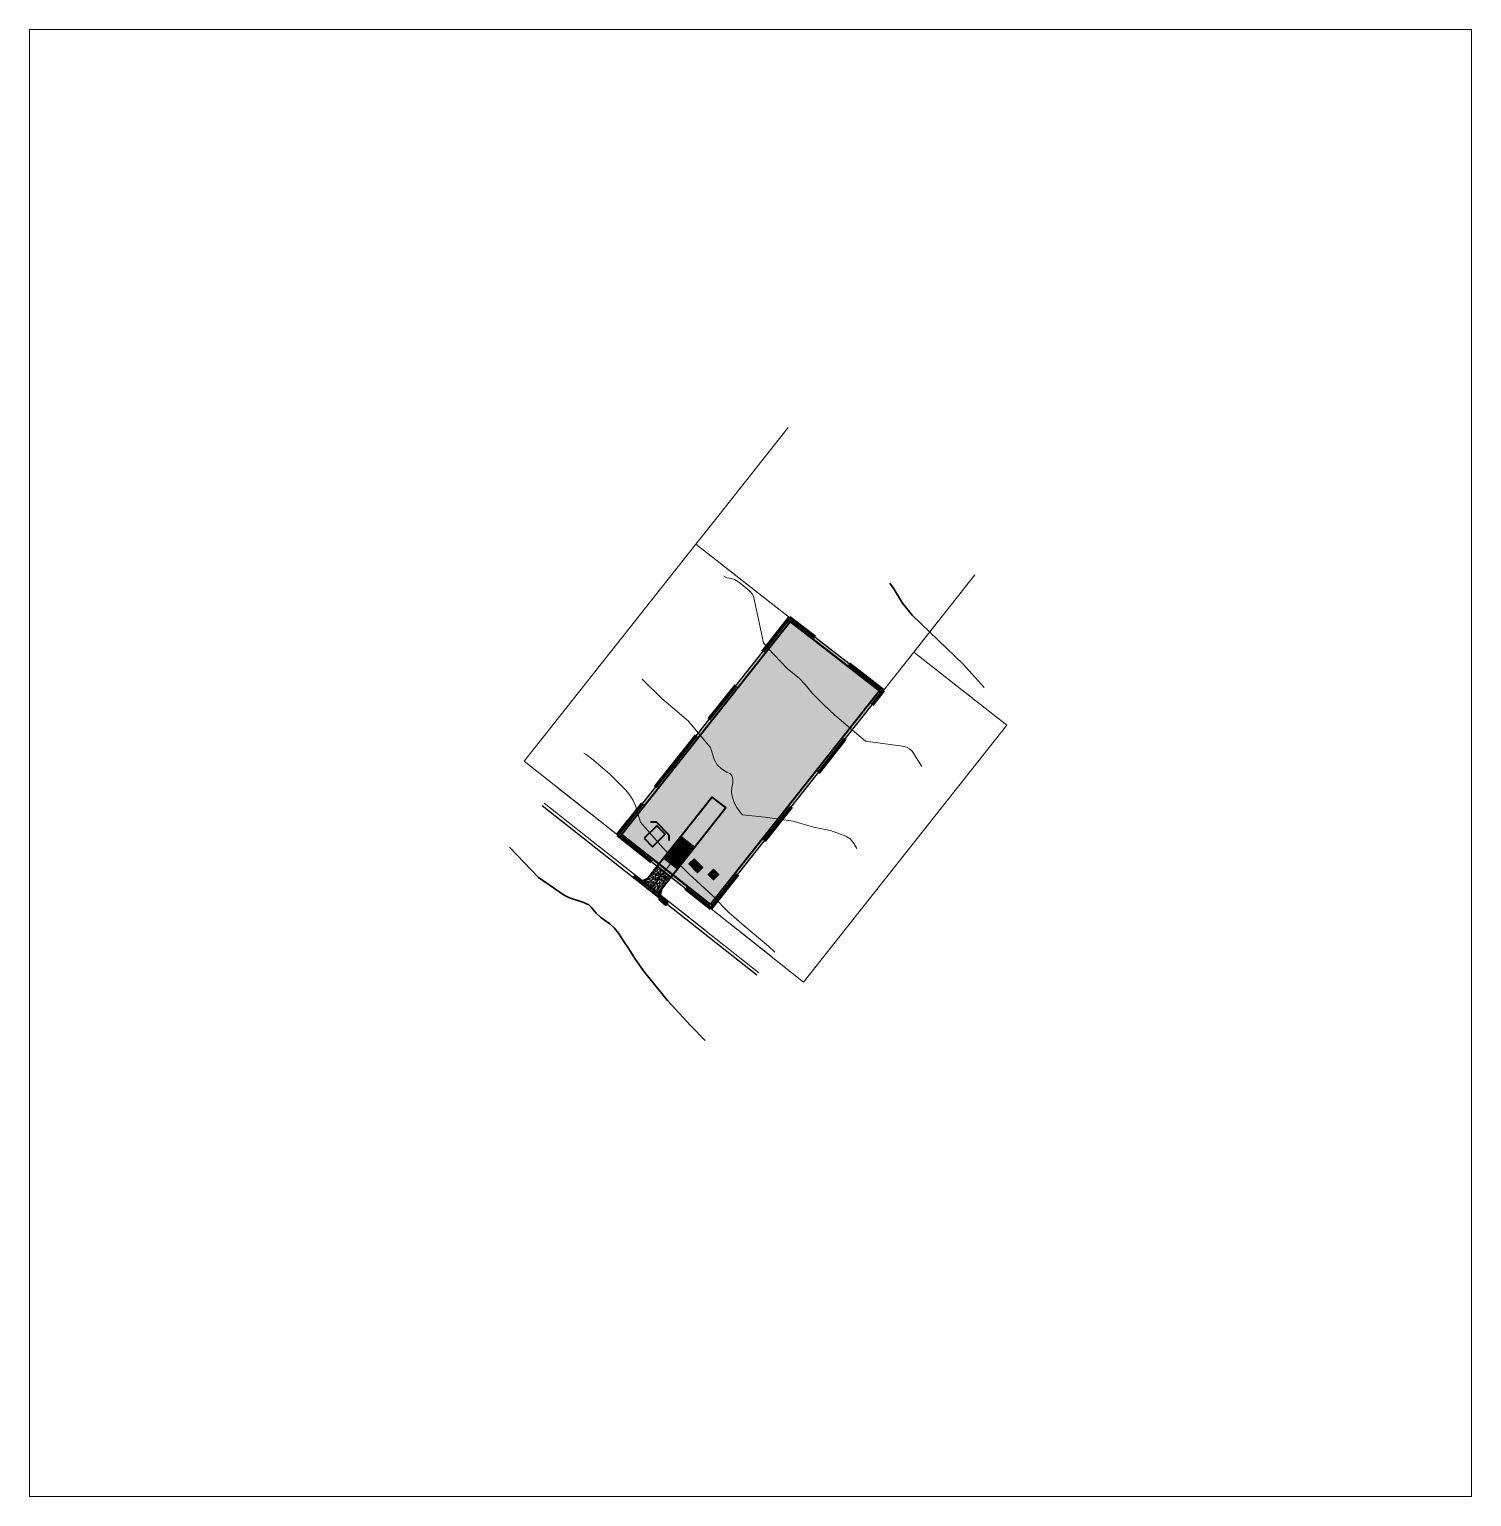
# Model space of a CAD drawing. Header units: metres. Extents: x 238343 to 238589, y 6569421 to 6569671.
import ezdxf

# ---------------------------------------------------------------- set-up
doc = ezdxf.new("R2010")
doc.units = ezdxf.units.M
doc.header["$LTSCALE"] = 2.5
doc.linetypes.add('JCS_BDY', pattern=[5.896, 2.948, -2.948])
for name, color, linetype, lineweight in [('JCS-ANNO-NOTE-HATCH', 7, 'CONTINUOUS', 18), ('JCS-ANNO-NOTE-LINE', 7, 'CONTINUOUS', 18), ('JCS-SITE-ADJN-LINE', 9, 'CONTINUOUS', 13), ('JCS-SITE-BNDD-LINE', 2, 'CONTINUOUS', 80), ('JCS-SITE-BNDY-HATCH', 7, 'CONTINUOUS', 50), ('JCS-SITE-BNDY-LINE', 7, 'CONTINUOUS', 50), ('JCS-SITE-CONT-LINE', 8, 'CONTINUOUS', 13), ('JCS-SITE-DRVC-LINE', 7, 'CONTINUOUS', 18), ('JCS-SITE-DRVW-HATCH', 8, 'CONTINUOUS', 25), ('JCS-SITE-EART-HATCH', 4, 'CONTINUOUS', 25), ('JCS-SITE-KERB-LINE', 7, 'CONTINUOUS', 25), ('JCS-SITE-XOVR-HATCH', 8, 'CONTINUOUS', 25)]:
    doc.layers.add(name, color=color, linetype=linetype, lineweight=lineweight)
picture_1 = doc.add_image_def('image1.png', size_in_pixel=(1768, 1800))

msp = doc.modelspace()

# ---------------------------------------------------------------- hatches: boundary and pattern name
at = {"layer": 'JCS-ANNO-NOTE-HATCH', "true_color": 0x66b266, "transparency": 33554521}
for points in [[(238452.43, 6569526.71), (238450.08, 6569528.57), (238459.38, 6569540.34), (238461.73, 6569538.48)], [(238450.01, 6569535.43), (238451.41, 6569534), (238449.27, 6569531.9), (238447.87, 6569533.33)], [(238457.77, 6569528.37), (238456.91, 6569527.53), (238455.51, 6569528.96), (238456.37, 6569529.8)], [(238460.49, 6569527.16), (238459.63, 6569526.32), (238458.79, 6569527.18), (238459.65, 6569528.02)], [(238451.57, 6569521.98), (238450.39, 6569522.91), (238450.7, 6569523.3), (238451.88, 6569522.37)]]:
    msp.add_hatch(color=7, dxfattribs=at).paths.add_polyline_path(points)
at = {"layer": 'JCS-SITE-BNDY-HATCH', "true_color": 0xffe680, "transparency": 33554559}
msp.add_hatch(color=7, dxfattribs=at).paths.add_polyline_path([(238443.33, 6569533.9), (238472.59, 6569570.9), (238488.56, 6569558.47), (238459.21, 6569521.36)])
at = {"layer": 'JCS-SITE-DRVW-HATCH', "true_color": 0xf2f2f2}
msp.add_hatch(color=7, dxfattribs=at).paths.add_polyline_path([(238456.46, 6569531.81), (238452.43, 6569526.71), (238452.43, 6569526.71), (238450.08, 6569528.57), (238450.08, 6569528.57), (238454.11, 6569533.67)])
msp.add_hatch(color=7, dxfattribs=at).paths.add_polyline_path([(238456.46, 6569531.81), (238452.43, 6569526.71), (238452.43, 6569526.71), (238450.08, 6569528.57), (238450.08, 6569528.57), (238454.11, 6569533.67)])
at = {"layer": 'JCS-SITE-EART-HATCH', "true_color": 0xd9261a}
h = msp.add_hatch(dxfattribs=at)
h.set_pattern_fill('ANSI31', scale=0.050393700787, angle=96.665223165)
h.paths.add_polyline_path([(238451.67, 6569530.59), (238451.83, 6569530.79), (238452.48, 6569531.61), (238452.66, 6569531.85), (238452.8, 6569532.03), (238453.13, 6569532.44), (238453.45, 6569532.85), (238453.63, 6569533.07), (238453.78, 6569533.26), (238454.1, 6569533.67), (238454.1, 6569533.67), (238454.1, 6569533.68), (238454.1, 6569533.68), (238454.11, 6569533.68), (238454.11, 6569533.68), (238454.11, 6569533.68), (238454.11, 6569533.68), (238454.11, 6569533.68), (238454.11, 6569533.68), (238454.11, 6569533.68), (238454.11, 6569533.68), (238454.11, 6569533.68), (238454.11, 6569533.68), (238454.11, 6569533.68), (238454.11, 6569533.68), (238454.11, 6569533.68), (238455.29, 6569532.75), (238456.47, 6569531.82), (238456.47, 6569531.82), (238456.47, 6569531.82), (238456.47, 6569531.82), (238456.47, 6569531.81), (238456.47, 6569531.81), (238456.47, 6569531.81), (238456.47, 6569531.81), (238456.47, 6569531.81), (238456.47, 6569531.81), (238456.47, 6569531.81), (238456.47, 6569531.81), (238456.47, 6569531.81), (238456.47, 6569531.81), (238456.47, 6569531.81), (238456.47, 6569531.81), (238456.47, 6569531.81), (238456.14, 6569531.4), (238455.94, 6569531.15), (238455.82, 6569530.99), (238455.49, 6569530.57), (238455.16, 6569530.16), (238454.89, 6569529.82), (238454.84, 6569529.75), (238454.51, 6569529.34), (238454.19, 6569528.92), (238453.9, 6569528.56), (238453.86, 6569528.51), (238453.54, 6569528.1), (238453.54, 6569528.1), (238453.54, 6569528.1), (238453.54, 6569528.1), (238453.54, 6569528.1), (238453.54, 6569528.1), (238453.54, 6569528.1), (238453.53, 6569528.1), (238453.53, 6569528.1), (238453.53, 6569528.1), (238453.53, 6569528.1), (238453.53, 6569528.1), (238453.53, 6569528.1), (238453.53, 6569528.1), (238453.53, 6569528.1), (238453.53, 6569528.1), (238453.53, 6569528.1), (238451.18, 6569529.96), (238451.18, 6569529.96), (238451.18, 6569529.96), (238451.18, 6569529.96), (238451.17, 6569529.96), (238451.17, 6569529.96), (238451.17, 6569529.96), (238451.17, 6569529.96), (238451.17, 6569529.96), (238451.17, 6569529.96), (238451.17, 6569529.96), (238451.17, 6569529.96), (238451.17, 6569529.96), (238451.17, 6569529.97), (238451.17, 6569529.97), (238451.18, 6569529.97), (238451.18, 6569529.97), (238451.5, 6569530.38)])
at = {"layer": 'JCS-SITE-XOVR-HATCH', "true_color": 0x808080}
for points in [[(238452.43, 6569526.71), (238450.26, 6569523.96), (238447.91, 6569525.82), (238450.08, 6569528.57)], [(238452.43, 6569526.71), (238450.26, 6569523.96), (238447.91, 6569525.82), (238450.08, 6569528.57)], [(238451.83, 6569522.72), (238451.52, 6569522.33), (238446.03, 6569526.67), (238446.34, 6569527.06)], [(238451.83, 6569522.72), (238451.52, 6569522.33), (238446.03, 6569526.67), (238446.34, 6569527.06)], [(238447.91, 6569525.82), (238447.52, 6569526.13), (238448.53, 6569526.61)], [(238447.91, 6569525.82), (238447.52, 6569526.13), (238448.53, 6569526.61)], [(238450.66, 6569523.65), (238450.26, 6569523.96), (238450.88, 6569524.75)], [(238450.66, 6569523.65), (238450.26, 6569523.96), (238450.88, 6569524.75)]]:
    msp.add_hatch(color=7, dxfattribs=at).paths.add_polyline_path(points)
at = {"layer": 'JCS-SITE-XOVR-HATCH', "true_color": 0x000000}
h = msp.add_hatch(dxfattribs=at)
h.set_pattern_fill('AR-CONC', scale=0.0056541407965)
h.paths.add_polyline_path([(238452.43, 6569526.71), (238450.26, 6569523.96), (238447.91, 6569525.82), (238450.08, 6569528.57)])
h = msp.add_hatch(dxfattribs=at)
h.set_pattern_fill('AR-CONC', scale=0.00282707039827)
h.paths.add_polyline_path([(238452.43, 6569526.71), (238450.26, 6569523.96), (238447.91, 6569525.82), (238450.08, 6569528.57)])
h = msp.add_hatch(dxfattribs=at)
h.set_pattern_fill('AR-CONC', scale=0.0056541407965)
h.paths.add_polyline_path([(238451.83, 6569522.72), (238451.52, 6569522.33), (238446.03, 6569526.67), (238446.34, 6569527.06)])
h = msp.add_hatch(dxfattribs=at)
h.set_pattern_fill('AR-CONC', scale=0.00282707039827)
h.paths.add_polyline_path([(238451.83, 6569522.72), (238451.52, 6569522.33), (238446.03, 6569526.67), (238446.34, 6569527.06)])
h = msp.add_hatch(dxfattribs=at)
h.set_pattern_fill('AR-CONC', scale=0.0056541407965)
h.paths.add_polyline_path([(238447.91, 6569525.82), (238447.52, 6569526.13), (238448.53, 6569526.61)])
h = msp.add_hatch(dxfattribs=at)
h.set_pattern_fill('AR-CONC', scale=0.00282707039827)
h.paths.add_polyline_path([(238447.91, 6569525.82), (238447.52, 6569526.13), (238448.53, 6569526.61)])
h = msp.add_hatch(dxfattribs=at)
h.set_pattern_fill('AR-CONC', scale=0.0056541407965)
h.paths.add_polyline_path([(238450.66, 6569523.65), (238450.26, 6569523.96), (238450.88, 6569524.75)])
h = msp.add_hatch(dxfattribs=at)
h.set_pattern_fill('AR-CONC', scale=0.00282707039827)
h.paths.add_polyline_path([(238450.66, 6569523.65), (238450.26, 6569523.96), (238450.88, 6569524.75)])

# ---------------------------------------------------------------- linework, layer by layer
at = {"layer": 'JCS-ANNO-NOTE-LINE', "lineweight": 40}
for points in [[(238459.13, 6569522.06), (238444.03, 6569533.98), (238472.67, 6569570.2), (238487.86, 6569558.38)], [(238461.73, 6569538.48), (238452.43, 6569526.71), (238450.08, 6569528.57), (238459.38, 6569540.34)], [(238447.87, 6569533.33), (238449.27, 6569531.9), (238451.41, 6569534), (238450.01, 6569535.43)], [(238456.37, 6569529.8), (238455.51, 6569528.96), (238456.91, 6569527.53), (238457.77, 6569528.37)], [(238459.65, 6569528.02), (238458.79, 6569527.18), (238459.63, 6569526.32), (238460.49, 6569527.16)], [(238451.88, 6569522.37), (238451.57, 6569521.98), (238450.39, 6569522.91), (238450.7, 6569523.3)]]:
    msp.add_lwpolyline(points, close=True, dxfattribs=at)
for points in [[(238472.67, 6569570.2), (238472.07, 6569570.17)], [(238487.86, 6569558.38), (238472.67, 6569570.2)], [(238487.86, 6569558.38), (238487.89, 6569557.71)], [(238449.95, 6569536.07), (238448.95, 6569536.08)], [(238452.05, 6569533.93), (238449.95, 6569536.07)], [(238444.03, 6569533.98), (238459.13, 6569522.06)], [(238452.05, 6569533.93), (238452.04, 6569532.93)]]:
    msp.add_lwpolyline(points, dxfattribs=at)
at = {"layer": 'JCS-SITE-ADJN-LINE', "lineweight": 13, "true_color": 0x5a5a5a}
for points in [[(238472.36, 6569603.21), (238459.75, 6569587.27), (238456.63, 6569583.32), (238472.59, 6569570.9), (238488.56, 6569558.47), (238493.7, 6569564.98), (238504.09, 6569578.11)], [(238472.59, 6569570.9), (238462.23, 6569578.97)], [(238462.23, 6569578.97), (238472.59, 6569570.9), (238488.56, 6569558.47), (238493.7, 6569564.98), (238497.85, 6569570.23)], [(238433.03, 6569542.04), (238443.33, 6569533.9), (238472.59, 6569570.9)], [(238504.04, 6569556.88), (238493.7, 6569564.98), (238488.56, 6569558.47), (238459.21, 6569521.36), (238469.5, 6569513.2)], [(238442.14, 6569534.84), (238443.33, 6569533.9), (238456.72, 6569550.83)], [(238472.59, 6569538.28), (238459.21, 6569521.36), (238460.38, 6569520.43)]]:
    msp.add_lwpolyline(points, dxfattribs=at)
for points in [[(238472.59, 6569570.9), (238456.63, 6569583.32), (238446.15, 6569570.07), (238427.46, 6569546.45), (238443.33, 6569533.9)], [(238509.54, 6569552.57), (238493.7, 6569564.98), (238488.56, 6569558.47), (238459.21, 6569521.36), (238474.97, 6569508.86)]]:
    msp.add_lwpolyline(points, close=True, dxfattribs=at)
at = {"layer": 'JCS-SITE-BNDD-LINE', "linetype": 'JCS_BDY', "lineweight": 80, "true_color": 0xc6bc0c}
msp.add_lwpolyline([(238459.21, 6569521.36), (238488.56, 6569558.47), (238472.59, 6569570.9), (238443.33, 6569533.9)], close=True, dxfattribs=at)
for points in [[(238456.72, 6569550.83), (238443.33, 6569533.9), (238459.21, 6569521.36)], [(238459.21, 6569521.36), (238472.59, 6569538.28)]]:
    msp.add_lwpolyline(points, dxfattribs=at)
at = {"layer": 'JCS-SITE-BNDY-LINE', "lineweight": 25, "true_color": 0x000000}
msp.add_lwpolyline([(238459.21, 6569521.36), (238488.56, 6569558.47), (238472.59, 6569570.9), (238443.33, 6569533.9)], close=True, dxfattribs=at)
for points in [[(238456.72, 6569550.83), (238443.33, 6569533.9), (238459.21, 6569521.36)], [(238459.21, 6569521.36), (238472.59, 6569538.28)]]:
    msp.add_lwpolyline(points, dxfattribs=at)
at = {"layer": 'JCS-SITE-CONT-LINE', "lineweight": 13, "true_color": 0x808080}
for points in [[(238495.05, 6569545.51), (238493.41, 6569548.13), (238492.99, 6569548.52), (238492.45, 6569548.81), (238491.77, 6569549.01), (238485.5, 6569549.86), (238480.29, 6569554.25), (238478.4, 6569556.04), (238476.47, 6569557.97), (238475.25, 6569559.48), (238474.27, 6569560.51), (238472.16, 6569562.19), (238468.91, 6569565.67), (238468.18, 6569566.54), (238466.46, 6569574.52), (238466.24, 6569574.89), (238465.83, 6569575.34), (238464.47, 6569576.5), (238463.79, 6569576.98), (238463.21, 6569577.31), (238462.73, 6569577.48), (238461.93, 6569577.63), (238461.39, 6569577.91)], [(238484.03, 6569531.58), (238483.44, 6569532.58), (238482.91, 6569533.24), (238482.18, 6569533.71), (238479.57, 6569534.63), (238476.64, 6569535.19), (238473.19, 6569536.23), (238468.44, 6569536.92), (238464.6, 6569537.3), (238464.34, 6569537.52), (238463.62, 6569538.58), (238463.16, 6569539.41), (238462.86, 6569540.25), (238462.73, 6569541.08), (238462.75, 6569541.92), (238462.93, 6569542.76), (238462.94, 6569543.45), (238462.78, 6569543.98), (238462.44, 6569544.35), (238461.94, 6569544.57), (238461.04, 6569545.12), (238460.3, 6569545.82), (238459.77, 6569546.71), (238459.33, 6569548.26), (238459.11, 6569548.83), (238455.32, 6569553.3), (238450.85, 6569557.11), (238447.53, 6569560.38)], [(238437.6, 6569547.82), (238437.99, 6569547.58), (238438.9, 6569546.89), (238441.97, 6569544.26), (238444.73, 6569541.49), (238445.42, 6569540.64), (238445.97, 6569539.75), (238446.4, 6569538.83), (238447.27, 6569536.05), (238451.03, 6569531.71), (238455.44, 6569527.26), (238459.54, 6569523.54), (238461.4, 6569521.54), (238462.26, 6569520.71), (238464.85, 6569518.44), (238469.03, 6569515), (238470.09, 6569513.94)]]:
    msp.add_lwpolyline(points, dxfattribs=at)
at = {"layer": 'JCS-SITE-CONT-LINE', "lineweight": 30, "true_color": 0x808080}
for points in [[(238489.63, 6569576.73), (238490.3, 6569575.77), (238491.78, 6569573.29), (238493.43, 6569571.27), (238502.17, 6569562.9), (238505.68, 6569558.95)], [(238458.21, 6569498.91), (238455.81, 6569501.41), (238451.85, 6569505.76), (238447.95, 6569510.54), (238446.38, 6569512.71), (238445.17, 6569514.7), (238444.53, 6569515.58), (238443.49, 6569517.21), (238442.75, 6569518.09), (238442.03, 6569518.75), (238440.47, 6569519.87), (238439.73, 6569520.6), (238438.86, 6569521.62), (238438.45, 6569521.99), (238437.41, 6569522.49), (238435.17, 6569523.2), (238434.29, 6569523.63), (238429.91, 6569526.67), (238424.96, 6569531.84)]]:
    msp.add_lwpolyline(points, dxfattribs=at)
at = {"layer": 'JCS-SITE-DRVC-LINE', "lineweight": 13, "true_color": 0x000000}
msp.add_lwpolyline([(238448.78, 6569524.5), (238451.26, 6569527.64), (238455.28, 6569532.74)], dxfattribs=at)
at = {"layer": 'JCS-SITE-DRVC-LINE', "linetype": 'CONTINUOUS', "lineweight": 25}
for points in [[(238455.04, 6569532.3), (238454.91, 6569532.4)], [(238453.8, 6569530.73), (238453.67, 6569530.83)], [(238451.32, 6569527.59), (238451.19, 6569527.69)], [(238452.56, 6569529.16), (238452.43, 6569529.26)], [(238450.08, 6569526.02), (238449.95, 6569526.12)], [(238448.84, 6569524.45), (238448.71, 6569524.55)]]:
    msp.add_lwpolyline(points, dxfattribs=at)
at = {"layer": 'JCS-SITE-DRVW-HATCH', "lineweight": 25, "true_color": 0x000000}
msp.add_lwpolyline([(238456.46, 6569531.81), (238452.43, 6569526.71), (238452.43, 6569526.71), (238450.08, 6569528.57), (238450.08, 6569528.57), (238454.11, 6569533.67)], close=True, dxfattribs=at)
msp.add_lwpolyline([(238456.46, 6569531.81), (238452.43, 6569526.71), (238452.43, 6569526.71), (238450.08, 6569528.57), (238450.08, 6569528.57), (238454.11, 6569533.67)], close=True, dxfattribs=at)
at = {"layer": 'JCS-SITE-KERB-LINE', "lineweight": 25, "true_color": 0x000000}
for points in [[(238430.54, 6569538.9), (238467.04, 6569510.08)], [(238439.65, 6569531.71), (238457.9, 6569517.3)]]:
    msp.add_lwpolyline(points, dxfattribs=at)
at = {"layer": 'JCS-SITE-KERB-LINE', "lineweight": 13, "true_color": 0x5a5a5a}
for points in [[(238430.85, 6569539.29), (238467.35, 6569510.47)], [(238439.96, 6569532.1), (238458.21, 6569517.69)]]:
    msp.add_lwpolyline(points, dxfattribs=at)
at = {"layer": 'JCS-SITE-XOVR-HATCH', "lineweight": 25, "true_color": 0x000000}
for points in [[(238452.43, 6569526.71), (238450.26, 6569523.96), (238447.91, 6569525.82), (238450.08, 6569528.57)], [(238452.43, 6569526.71), (238450.26, 6569523.96), (238447.91, 6569525.82), (238450.08, 6569528.57)], [(238451.83, 6569522.72), (238451.52, 6569522.33), (238446.03, 6569526.67), (238446.34, 6569527.06)], [(238451.83, 6569522.72), (238451.52, 6569522.33), (238446.03, 6569526.67), (238446.34, 6569527.06)], [(238447.91, 6569525.82), (238447.52, 6569526.13), (238448.53, 6569526.61)], [(238447.91, 6569525.82), (238447.52, 6569526.13), (238448.53, 6569526.61)], [(238450.66, 6569523.65), (238450.26, 6569523.96), (238450.88, 6569524.75)], [(238450.66, 6569523.65), (238450.26, 6569523.96), (238450.88, 6569524.75)]]:
    msp.add_lwpolyline(points, close=True, dxfattribs=at)

# ---------------------------------------------------------------- pictures from other files: only their frames are drawn
at = {"layer": 'JCS-ANNO-NOTE-LINE'}
image = msp.add_image(picture_1, insert=(238343.33, 6569421.36), size_in_units=(245.23, 249.54), dxfattribs=dict(at, fade=70))

doc.saveas('drawing.dxf')
